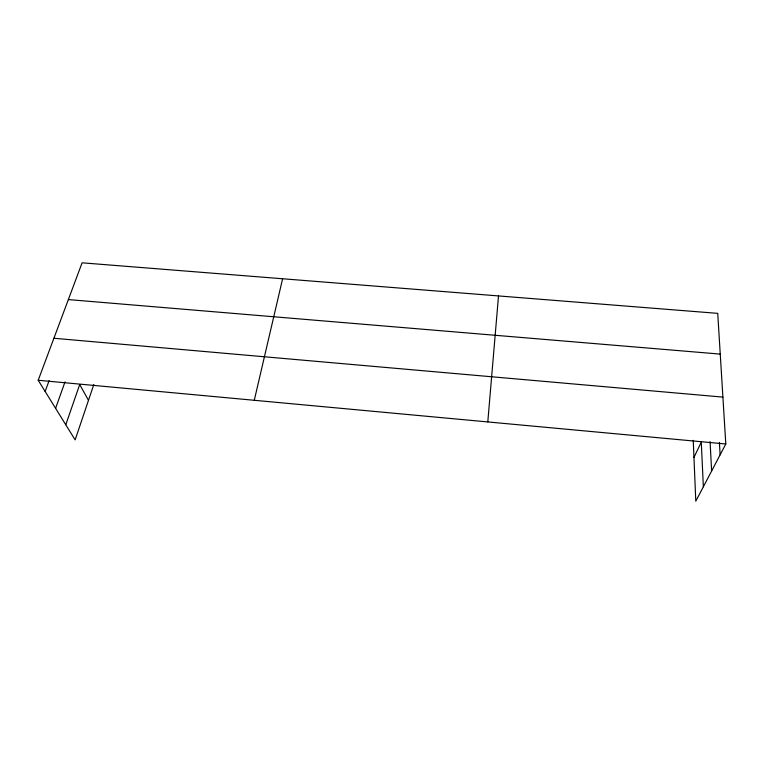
<?xml version="1.0" encoding="UTF-8"?>
<svg xmlns="http://www.w3.org/2000/svg" width="764" height="764" viewBox="0 0 764 764"><rect width="100%" height="100%" fill="white"/><g stroke="black" fill="none" stroke-linecap="round" stroke-linejoin="round"><path stroke-width="1.15" d="M487.795 421.929L498.51 295.935M254.278 400.288L282.613 278.764M93.8 384.578L75.139 439.873L38.2 380.262L82.101 262.816L717.73 313.364L725.8 443.989L695.794 501.184L693.244 440.389M65.771 424.765L79.704 384.54L88.49 400.298M55.591 408.329L65.016 381.876M45.143 391.474L49.125 380.625M693.951 457.426L701.276 442.175L703.357 486.754M68.359 299.583L720.251 354.104M53.9 338.261L722.906 397.108M38.2 380.262L725.8 443.989M719.411 442.442L720.127 454.809M710.081 441.602L711.618 471.016"/></g></svg>
